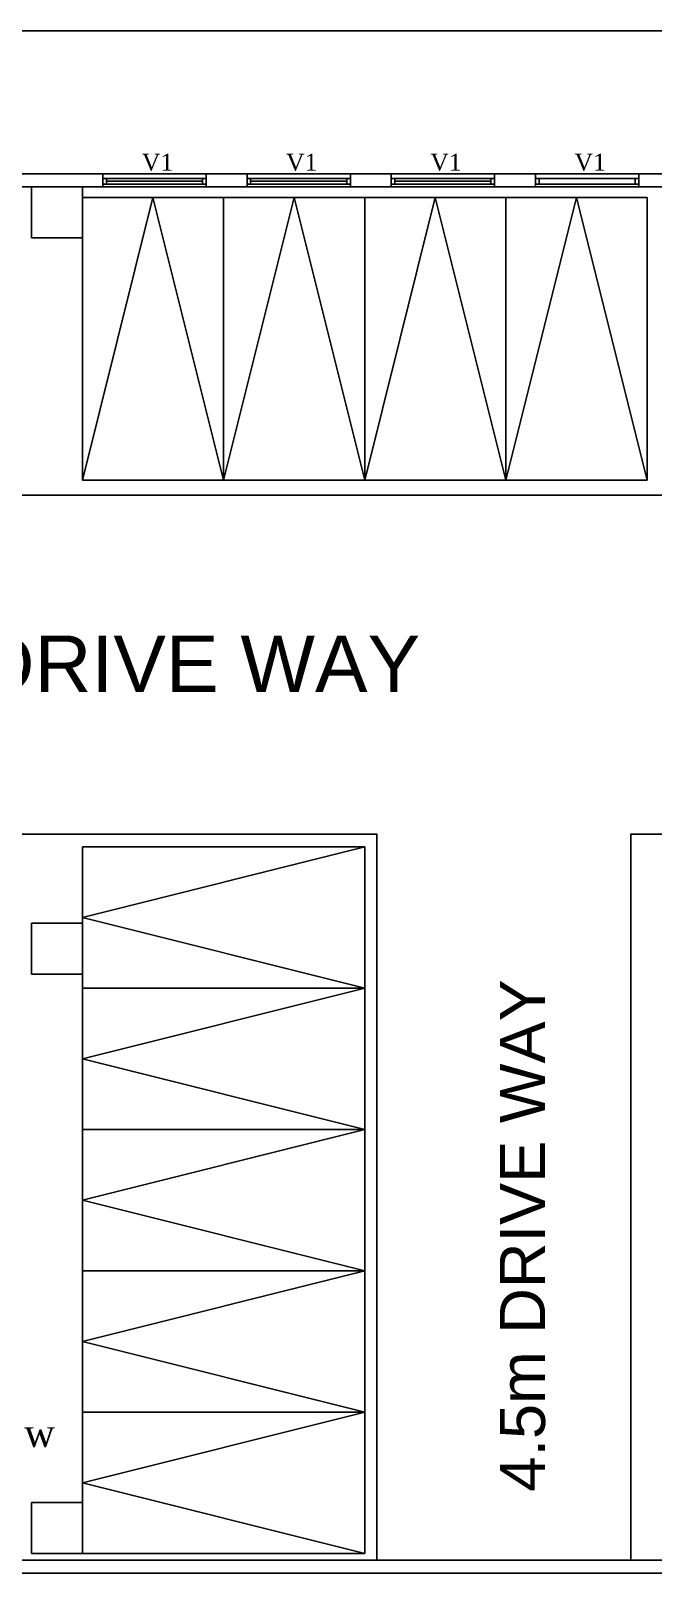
# Model space of a CAD drawing. Header units: metres. Extents: x 3229 to 14086, y -2906 to 1156.
# Drawn here: x 13688.12 to 13699.14, y -2787.94 to -2760.65 of the extents above; entities that cross this region are included whole.
import ezdxf

# ---------------------------------------------------------------- set-up
doc = ezdxf.new("R2010")
doc.units = ezdxf.units.M
doc.header["$MEASUREMENT"] = 0
doc.linetypes.add('( Hidden )', pattern=[0.375, 0.25, -0.125])
for name, color, linetype in [('BLK_1_FLR_-1_BLT_UP_AREA', 18, 'Continuous'), ('BLK_1_FLR_-1_BLT_UP_AREA_DEDUCT', 18, 'Continuous'), ('DRIVE_WAY', 254, 'Continuous')]:
    doc.layers.add(name, color=color, linetype=linetype)
doc.styles.get("Standard").update_dxf_attribs({"font": 'arial.ttf'})
doc.styles.add('TIMES NEW ROMAN', font='times.ttf')

msp = doc.modelspace()

# ---------------------------------------------------------------- linework, layer by layer
at = {"color": 0}
for p, q in [((13640.711, -2760.654), (13720.882, -2760.654)), ((13689.035, -2763.415), (13688.135, -2763.415)), ((13688.135, -2763.415), (13688.135, -2764.315)), ((13689.035, -2764.315), (13689.035, -2763.415)), ((13688.135, -2764.315), (13689.035, -2764.315)), ((13689.035, -2776.441), (13688.135, -2776.441)), ((13688.135, -2776.441), (13688.135, -2777.342)), ((13689.035, -2777.342), (13689.035, -2776.441)), ((13688.135, -2777.342), (13689.035, -2777.342)), ((13689.035, -2786.686), (13688.135, -2786.686)), ((13688.135, -2786.686), (13688.135, -2787.587)), ((13689.035, -2787.587), (13689.035, -2786.686)), ((13688.135, -2787.587), (13689.035, -2787.587))]:
    msp.add_line(p, q, dxfattribs=at)
at = {"color": 0, "ltscale": 0.2}
for p, q in [((13804.071, -2763.185), (13668.817, -2763.185)), ((13689.398, -2763.415), (13689.398, -2763.185)), ((13689.398, -2763.265), (13691.227, -2763.265)), ((13689.461, -2763.366), (13689.461, -2763.265)), ((13691.164, -2763.366), (13691.164, -2763.265)), ((13691.227, -2763.415), (13691.227, -2763.185)), ((13691.952, -2763.415), (13691.952, -2763.185)), ((13693.781, -2763.265), (13691.952, -2763.265)), ((13692.015, -2763.265), (13692.015, -2763.366)), ((13693.717, -2763.366), (13693.717, -2763.265)), ((13693.781, -2763.415), (13693.781, -2763.185)), ((13694.505, -2763.415), (13694.505, -2763.185)), ((13696.335, -2763.265), (13694.505, -2763.265)), ((13694.569, -2763.265), (13694.569, -2763.366)), ((13696.271, -2763.366), (13696.271, -2763.265)), ((13696.335, -2763.415), (13696.335, -2763.185)), ((13697.059, -2763.415), (13697.059, -2763.185)), ((13697.059, -2763.265), (13698.888, -2763.265)), ((13697.123, -2763.366), (13697.123, -2763.265)), ((13698.825, -2763.265), (13698.825, -2763.366)), ((13698.888, -2763.415), (13698.888, -2763.185)), ((13700.151, -2763.415), (13668.817, -2763.415)), ((13691.227, -2763.366), (13689.398, -2763.366)), ((13689.461, -2763.315), (13691.164, -2763.315)), ((13691.952, -2763.366), (13693.781, -2763.366)), ((13693.717, -2763.315), (13692.015, -2763.315)), ((13694.505, -2763.366), (13696.335, -2763.366)), ((13696.271, -2763.315), (13694.569, -2763.315)), ((13698.888, -2763.366), (13697.059, -2763.366)), ((13690.285, -2763.602), (13689.035, -2768.602)), ((13689.035, -2763.602), (13689.035, -2768.602)), ((13691.535, -2763.602), (13689.035, -2763.602)), ((13691.535, -2768.602), (13690.285, -2763.602)), ((13692.785, -2763.602), (13691.535, -2768.602)), ((13691.535, -2763.602), (13691.535, -2768.602)), ((13694.035, -2763.602), (13691.535, -2763.602)), ((13691.535, -2768.602), (13691.535, -2763.602)), ((13694.035, -2768.602), (13692.785, -2763.602)), ((13695.285, -2763.602), (13694.035, -2768.602)), ((13694.035, -2763.602), (13694.035, -2768.602)), ((13696.535, -2763.602), (13694.035, -2763.602)), ((13694.035, -2768.602), (13694.035, -2763.602)), ((13696.535, -2768.602), (13695.285, -2763.602)), ((13697.785, -2763.602), (13696.535, -2768.602)), ((13696.535, -2763.602), (13696.535, -2768.602)), ((13699.035, -2763.602), (13696.535, -2763.602)), ((13696.535, -2768.602), (13696.535, -2763.602)), ((13699.035, -2768.602), (13697.785, -2763.602)), ((13699.035, -2768.602), (13699.035, -2763.602)), ((13689.035, -2768.602), (13691.535, -2768.602)), ((13691.535, -2768.602), (13694.035, -2768.602)), ((13694.035, -2768.602), (13696.535, -2768.602)), ((13696.535, -2768.602), (13699.035, -2768.602)), ((13694.035, -2775.087), (13689.035, -2776.337)), ((13694.035, -2775.087), (13689.035, -2775.087)), ((13689.035, -2775.087), (13689.035, -2777.587)), ((13694.035, -2777.587), (13694.035, -2775.087)), ((13689.035, -2776.337), (13694.035, -2777.587)), ((13689.035, -2777.587), (13694.035, -2777.587)), ((13694.035, -2777.587), (13689.035, -2778.837)), ((13694.035, -2777.587), (13689.035, -2777.587)), ((13689.035, -2777.587), (13689.035, -2780.087)), ((13694.035, -2780.087), (13694.035, -2777.587)), ((13689.035, -2778.837), (13694.035, -2780.087)), ((13689.035, -2780.087), (13694.035, -2780.087)), ((13694.035, -2780.087), (13689.035, -2781.337)), ((13694.035, -2780.087), (13689.035, -2780.087)), ((13689.035, -2780.087), (13689.035, -2782.587)), ((13694.035, -2782.587), (13694.035, -2780.087)), ((13689.035, -2781.337), (13694.035, -2782.587)), ((13689.035, -2782.587), (13694.035, -2782.587)), ((13694.035, -2782.587), (13689.035, -2783.837)), ((13694.035, -2782.587), (13689.035, -2782.587)), ((13689.035, -2782.587), (13689.035, -2785.087)), ((13694.035, -2785.087), (13694.035, -2782.587)), ((13689.035, -2783.837), (13694.035, -2785.087)), ((13689.035, -2785.087), (13694.035, -2785.087)), ((13694.035, -2785.087), (13689.035, -2786.337)), ((13694.035, -2785.087), (13689.035, -2785.087)), ((13689.035, -2785.087), (13689.035, -2787.587)), ((13694.035, -2787.587), (13694.035, -2785.087)), ((13689.035, -2786.337), (13694.035, -2787.587)), ((13640.941, -2787.707), (13803.841, -2787.707)), ((13689.035, -2787.587), (13694.035, -2787.587)), ((13640.711, -2787.937), (13804.071, -2787.937))]:
    msp.add_line(p, q, dxfattribs=at)
at = {"color": 0, "linetype": '( Hidden )', "ltscale": 3}
for points in [[(13700.151, -2768.867), (13674.271, -2768.867), (13658.644, -2764.316)], [(13694.25, -2787.707), (13694.25, -2774.867), (13669.061, -2774.867), (13669.061, -2787.707)], [(13698.75, -2787.707), (13698.75, -2774.867), (13711.266, -2774.867)]]:
    msp.add_lwpolyline(points, dxfattribs=at)
at = {"layer": 'BLK_1_FLR_-1_BLT_UP_AREA', "color": 18}
msp.add_lwpolyline([(13640.695, -2763.185), (13804.054, -2763.185), (13804.054, -2787.937), (13640.695, -2787.937)], close=True, dxfattribs=at)
at = {"layer": 'BLK_1_FLR_-1_BLT_UP_AREA_DEDUCT', "color": 18}
msp.add_lwpolyline([(13640.711, -2763.185), (13804.071, -2763.185), (13804.071, -2787.937), (13640.711, -2787.937)], close=True, dxfattribs=at)
at = {"layer": 'DRIVE_WAY'}
msp.add_lwpolyline([(13803.841, -2768.867), (13674.287, -2768.867), (13658.644, -2764.316), (13658.644, -2770.367), (13640.941, -2770.367), (13640.941, -2774.867), (13647.551, -2774.867), (13647.551, -2787.707), (13652.051, -2787.707), (13652.051, -2774.867), (13664.561, -2774.867), (13664.561, -2787.707), (13669.061, -2787.707), (13669.061, -2774.867), (13674.093, -2774.867), (13694.25, -2774.867), (13694.25, -2787.707), (13698.75, -2787.707), (13698.75, -2774.867), (13711.266, -2774.867)], dxfattribs=at)

# ---------------------------------------------------------------- texts
at = {"color": 0}
msp.add_text('6.00m DRIVE WAY', height=1, dxfattribs=at).set_placement((13682.908, -2772.351))
msp.add_text('4.5m DRIVE WAY', height=0.8, rotation=90, dxfattribs=at).set_placement((13697.228, -2786.497))
at = {"color": 0, "attachment_point": 1, "style": 'TIMES NEW ROMAN'}
for s, insert, char_height in [('{\\W6.332423; }V1', (13689.372, -2762.827), 0.3), ('{\\W6.332423; }V1', (13691.926, -2762.827), 0.3), ('{\\W6.332423; }V1', (13694.479, -2762.827), 0.3), ('{\\W6.332423; }V1', (13697.033, -2762.827), 0.3), ('{\\W3.695938; }w', (13687.307, -2785.206), 0.5)]:
    msp.add_mtext_dynamic_manual_height_columns(s, width=1.88596, gutter_width=15, heights=[0], dxfattribs=dict(at, insert=insert, char_height=char_height))

doc.saveas('drawing.dxf')
